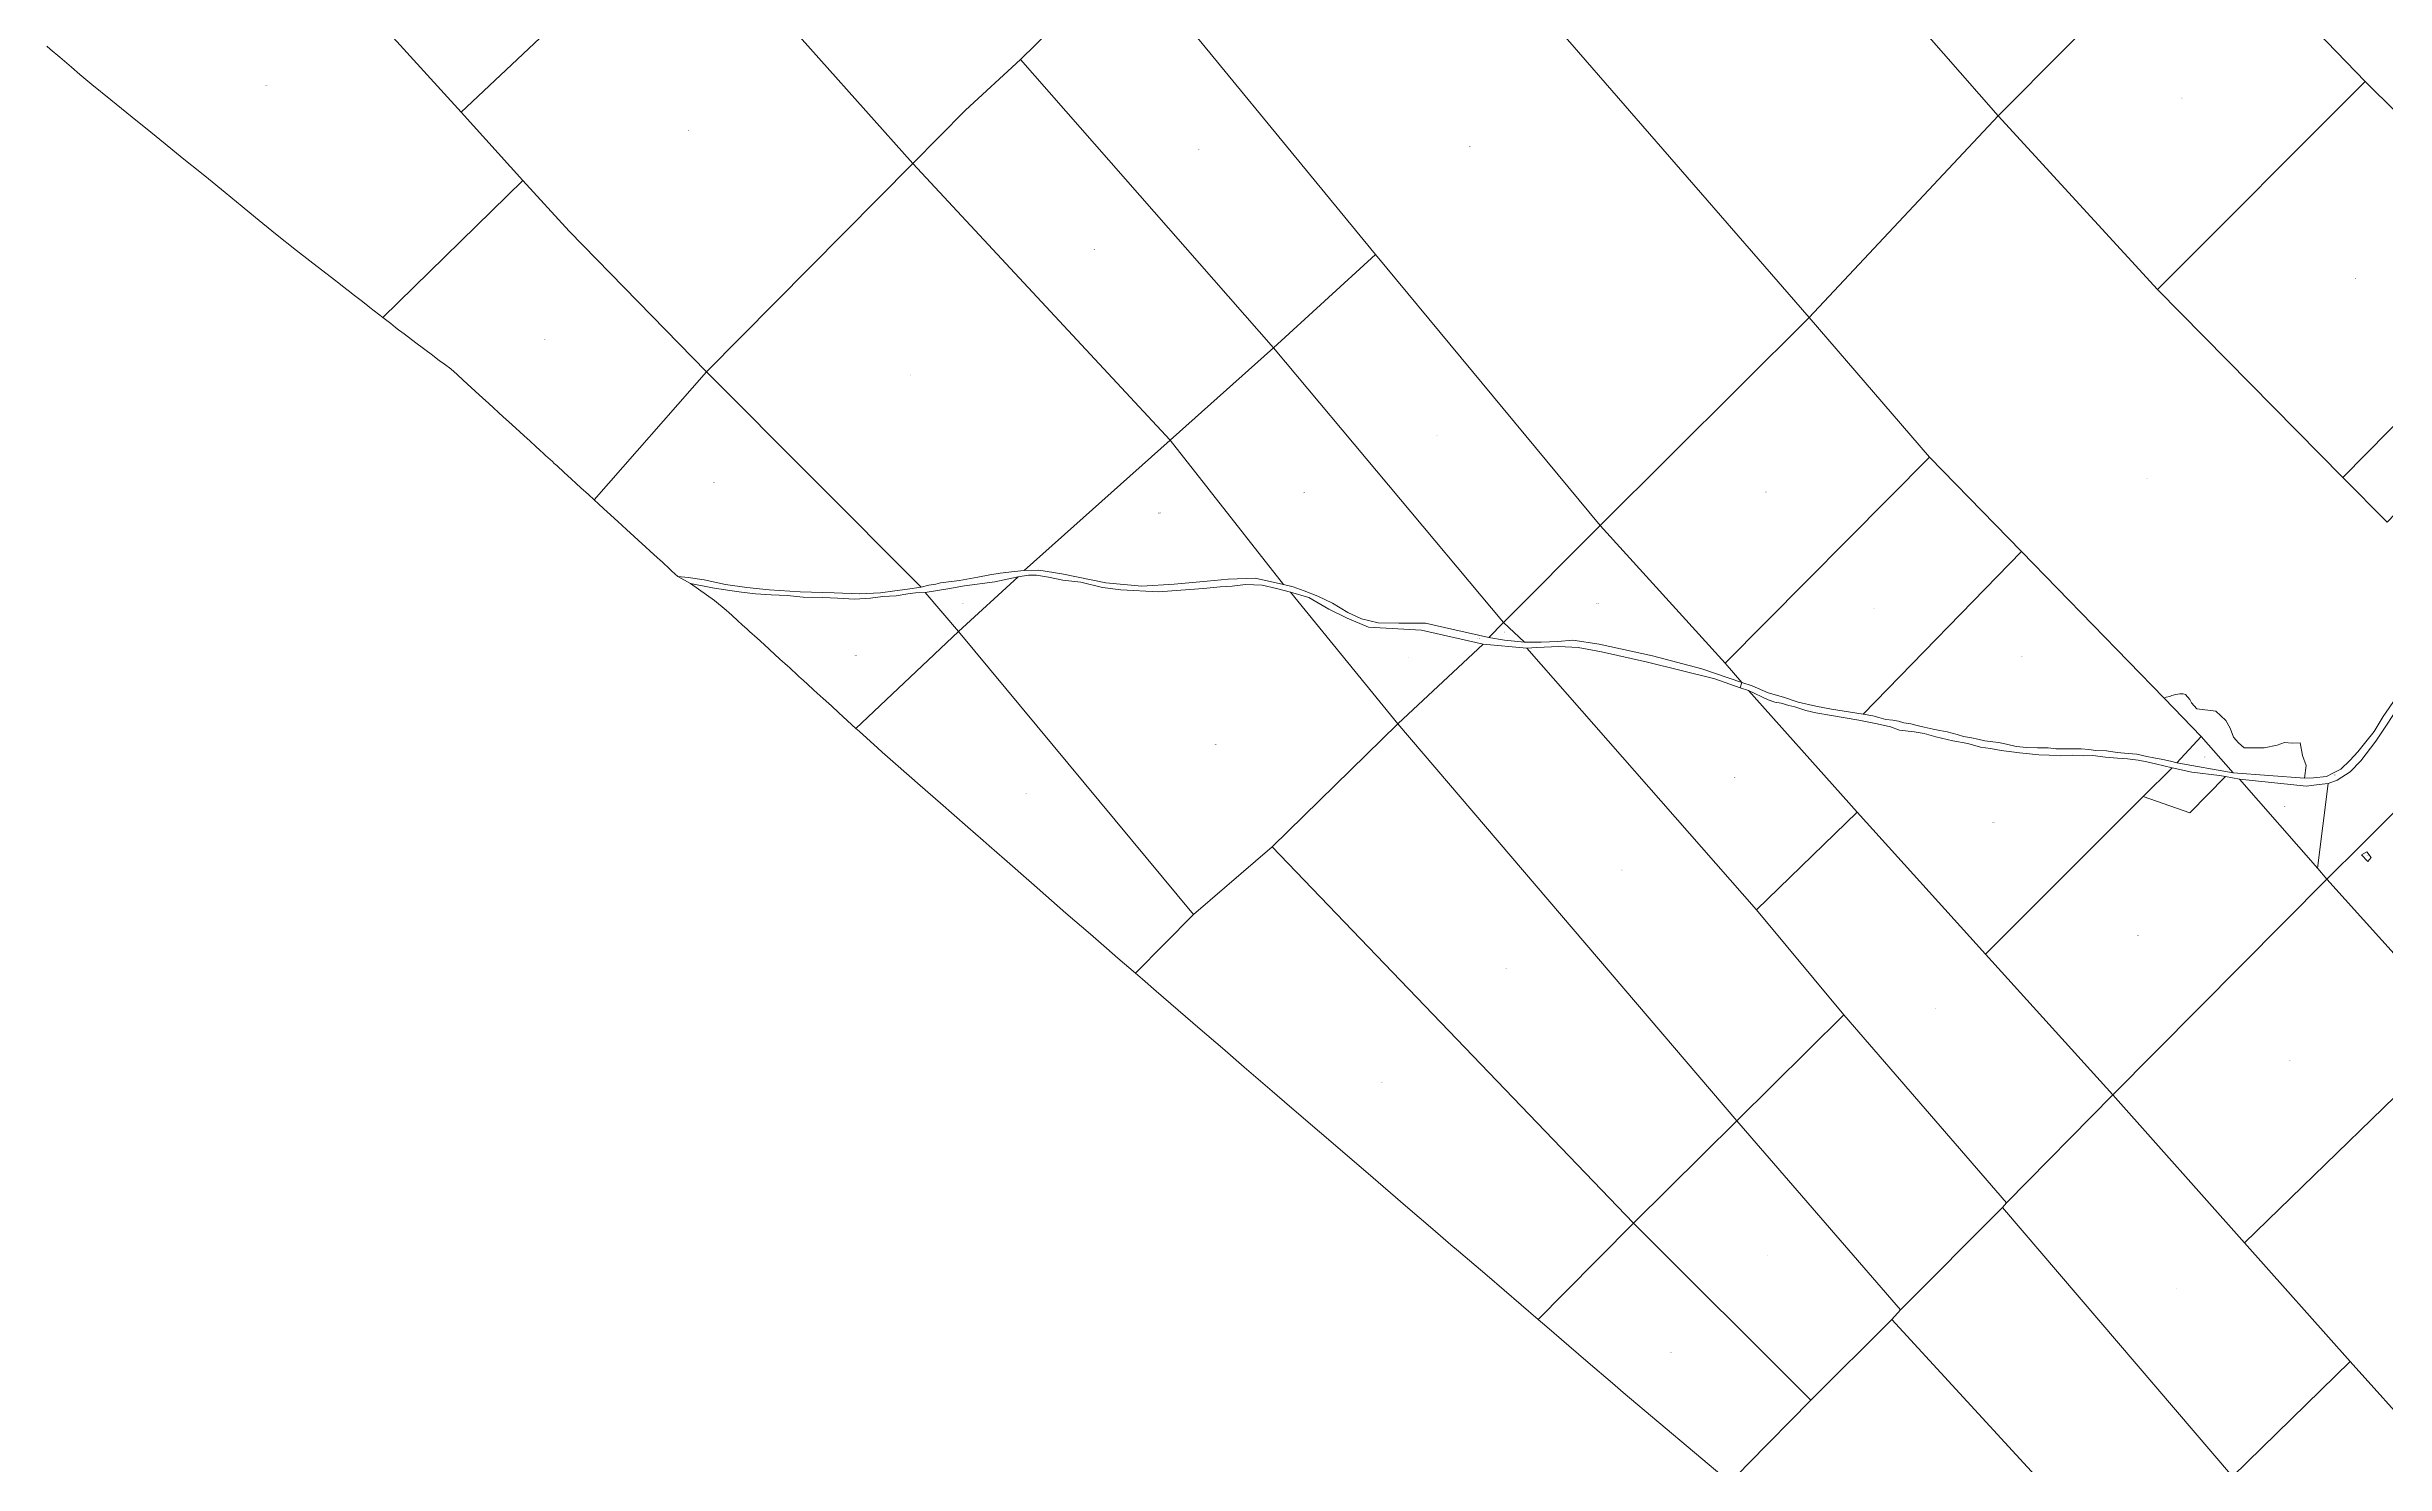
# Model space of a CAD drawing. Header units: metres. Extents: x 208626 to 229755, y 5040476 to 5064226.
# Drawn here: x 212276 to 217092, y 5048913 to 5051834 of the extents above; entities that cross this region are included whole.
import ezdxf

# ---------------------------------------------------------------- set-up
doc = ezdxf.new("R2010")
doc.units = ezdxf.units.M
doc.header["$LTSCALE"] = 0.56
doc.layers.add('6', color=7, linetype='Continuous', lineweight=13)
doc.layers.add('61', color=7, linetype='Continuous')

msp = doc.modelspace()

# ---------------------------------------------------------------- linework, layer by layer
at = {"layer": '6'}
msp.add_line((216004.7779, 5050256.6357), (215780.5538, 5050506.8376), dxfattribs=at)
for points in [[(215800.7312, 5052255.6272), (216016.7246, 5052476.63), (216212.7186, 5052676.6326), (216712.8702, 5052111.9617), (216294.592, 5051691.5506)], [(212646.6557, 5052229.5653), (212918.2276, 5052500.349), (212949.2154, 5052530.1843), (213071.5885, 5052648.006), (213316.7433, 5052395.5879), (213575.7478, 5052136.5927), (213372.7539, 5051927.5902), (213129.5796, 5051698.5793)], [(213575.7478, 5052136.5927), (213775.7417, 5052342.5952), (213984.7354, 5052554.5979), (214503.7447, 5052025.6076), (214281.5301, 5051807.425), (214168.1492, 5051703.1145), (214059.9021, 5051593.3618)], [(215156.8311, 5052138.4974), (215538.7261, 5052538.6223), (215800.7312, 5052255.6272), (216294.592, 5051691.5506), (215905.9002, 5051275.3947)], [(214503.7447, 5052025.6076), (214895.153, 5052434.6863), (215156.8311, 5052138.4974), (215905.9002, 5051275.3947), (215474.8906, 5050846.9815), (215012.7236, 5051405.2169)], [(213129.5796, 5051698.5793), (213372.7539, 5051927.5902), (213575.7478, 5052136.5927), (214059.9021, 5051593.3618), (213634.7701, 5051163.5965), (213351.8063, 5051453.6764), (213256.5663, 5051557.9869)], [(216294.592, 5051691.5506), (216712.8702, 5052111.9617), (217050.9831, 5051762.0616), (216622.7484, 5051333.6425)], [(214281.5301, 5051807.425), (214503.7447, 5052025.6076), (215012.7236, 5051405.2169), (214802.4117, 5051213.08)], [(214059.9021, 5051593.3618), (214168.1492, 5051703.1145), (214281.5301, 5051807.425), (214802.4117, 5051213.08), (214589.9263, 5051022.8288)], [(216622.7484, 5051333.6425), (217050.9831, 5051762.0616), (217434.8398, 5051381.9221), (217004.7746, 5050945.7389)], [(213634.7701, 5051163.5965), (214059.9021, 5051593.3618), (214589.9263, 5051022.8288), (214288.9682, 5050754.5369), (214268.8165, 5050752.5838), (214239.7763, 5050748.6071), (214217.9699, 5050745.6377), (214193.23, 5050740.9253), (214155.5311, 5050733.8567), (214116.5608, 5050728.6424), (214107.0296, 5050726.2596), (214092.7327, 5050723.8768), (214076.599, 5050719.7197)], [(212967.8656, 5051275.9849), (213256.5663, 5051557.9869), (213351.8063, 5051453.6764), (213634.7701, 5051163.5965), (213403.2206, 5050900.0285), (213391.5357, 5050910.7141), (213375.8741, 5050925.0362), (213366.5953, 5050933.5214), (213355.86, 5050943.3385), (213341.475, 5050956.4933), (213326.2395, 5050970.4257), (213321.1333, 5050975.0952), (213317.2714, 5050978.6269), (213303.159, 5050991.5322), (213298.7399, 5050995.5733), (213291.6432, 5051002.0631), (213283.0366, 5051009.9337), (213271.405, 5051020.5705), (213258.668, 5051032.2181), (213250.2928, 5051039.8769), (213226.6477, 5051061.4998), (213216.2027, 5051071.0515), (213206.5399, 5051079.8878), (213196.3321, 5051089.2226), (213186.5279, 5051098.1883), (213173.3531, 5051110.2363), (213166.4202, 5051116.5763), (213133.3904, 5051146.7811), (213120.9513, 5051158.1564), (213108, 5051170), (213094.9532, 5051179.5932), (213084.3058, 5051187.4222), (213078.03, 5051192.0368), (213070.2737, 5051197.7399), (213035.8745, 5051223.2019), (213011.7321, 5051241.9393), (213000.594, 5051250.5838), (212994.5307, 5051255.2896), (212984.2703, 5051263.2529)], [(214802.4117, 5051213.08), (215012.7236, 5051405.2169), (215474.8906, 5050846.9815), (215276.0262, 5050647.5282)], [(217004.7746, 5050945.7389), (217434.8398, 5051381.9221), (217523.7771, 5051300.309), (217096.1372, 5050853.8827)], [(215474.8906, 5050846.9815), (215905.9002, 5051275.3947), (216153.7595, 5050987.6361), (215732.7721, 5050563.6307)], [(214589.9263, 5051022.8288), (214802.4117, 5051213.08), (215276.0262, 5050647.5282), (215246.2359, 5050616.2333), (215133.3467, 5050641.9656), (215115.6753, 5050645.4999), (215060.3051, 5050645.4999), (215017.8938, 5050646.678), (214983.7291, 5050654.9246), (214955.455, 5050667.8836), (214923.6465, 5050686.7331), (214893.7736, 5050701.6174), (214865.7735, 5050712.6169), (214842.7735, 5050720.6165), (214822.7735, 5050725.6162)], [(213403.2206, 5050900.0285), (213634.7701, 5051163.5965), (214076.599, 5050719.7197), (214048.3248, 5050716.1854), (214022.7784, 5050712.6039), (213992.7787, 5050708.6034), (213949.9261, 5050706.2226), (213897.7792, 5050708.6019), (213827.7796, 5050710.6008), (213763.7798, 5050714.5998), (213717.78, 5050719.5991), (213673.6918, 5050725.6101), (213630.1025, 5050735.0348), (213597.1159, 5050739.7472), (213576, 5050742), (213563.6408, 5050753.3042), (213559.9135, 5050756.7132), (213556.4728, 5050759.8602), (213553.5553, 5050762.5286), (213549.1346, 5050766.572), (213544.0727, 5050771.2018), (213538.7695, 5050776.0523), (213533.8888, 5050780.5163), (213470.1657, 5050838.7997), (213452.1636, 5050855.265), (213430.0153, 5050875.5226), (213423.2136, 5050881.7437), (213411.9996, 5050891.9996)], [(214288.9682, 5050754.5369), (214589.9263, 5051022.8288), (214822.7735, 5050725.6162), (214764.6042, 5050738.5691), (214709.2339, 5050736.2129), (214665.6445, 5050732.6787), (214597.8889, 5050726.2596), (214531.3422, 5050722.0758), (214457.1224, 5050729.1444), (214366.7561, 5050747.7049), (214319.0999, 5050754.8534)], [(215732.7721, 5050563.6307), (216153.7595, 5050987.6361), (216342.763, 5050793.6396), (216016.7729, 5050458.6354), (215951.8744, 5050468.7088), (215919.1335, 5050474.6767), (215883.0875, 5050483.1903), (215852.8797, 5050493.1543), (215821.5414, 5050502.4989), (215788.3728, 5050516.6114), (215766.8705, 5050523.453)], [(215276.0262, 5050647.5282), (215474.8906, 5050846.9815), (215732.7721, 5050563.6307), (215766.8705, 5050523.453), (215684.5712, 5050551.9771), (215582.7726, 5050578.6284), (215473.3835, 5050602.6621), (215419.0782, 5050611.1096), (215387.9656, 5050607.8078), (215353.6497, 5050606.6229), (215319.6585, 5050606.6041)], [(214084.8456, 5050709.1168), (214131.7777, 5050716.6055), (214165.7773, 5050722.606), (214228.553, 5050731.0252), (214276.7762, 5050741.6077), (214153.7796, 5050628.6061)], [(214153.7796, 5050628.6061), (214276.7762, 5050741.6077), (214298.0801, 5050744.4596), (214314.5734, 5050744.4596), (214339.3133, 5050740.9253), (214368.7759, 5050734.6091), (214405.7758, 5050730.6097), (214450.1546, 5050719.1112), (214488.2796, 5050714.3455), (214565.5068, 5050710.2949), (214611.4523, 5050713.8292), (214658.576, 5050717.3635), (214692.7406, 5050720.8977), (214717.4805, 5050722.0758), (214744.5766, 5050725.6101), (214778.9827, 5050723.8768), (214808.7737, 5050717.616), (214837.7738, 5050709.6165), (215058.6375, 5050438.3677), (214799.8153, 5050184.8884), (214637.7906, 5050045.6152)], [(214837.7738, 5050709.6165), (214875.3448, 5050698.514), (214916.5779, 5050674.9522), (214954.2769, 5050656.1027), (214997.7745, 5050637.6192), (215107.4287, 5050631.3628), (215234.1994, 5050602.6923), (215058.6375, 5050438.3677)], [(213942.4384, 5050428.9978), (214153.7796, 5050628.6061), (214637.7906, 5050045.6152), (214518.1386, 5049924.6476), (214482.0677, 5049955.7772), (214458.6996, 5049975.9442), (214425.2244, 5050004.8337), (214374.8326, 5050048.4081), (214304.0832, 5050110.4472), (214248.4336, 5050159.2454), (214216.5776, 5050187.1794), (214204.1726, 5050198.0572), (214172.7179, 5050225.6394), (214116.6758, 5050274.7818), (214075.0455, 5050311.2867), (214024.1938, 5050355.8778), (213996.2818, 5050380.3534), (213986.5455, 5050388.891), (213972.1755, 5050401.8694), (213949.0059, 5050423.0064)], [(215246.2359, 5050616.2333), (215276.0262, 5050647.5282), (215319.6585, 5050606.6041), (215278.1326, 5050610.8169)], [(216952.7753, 5050140.6507), (216974.7709, 5050315.6506), (216993.3957, 5050322.6018), (217019.9778, 5050339.2557), (217041.756, 5050362.3149), (217072.5016, 5050402.3483), (217128.2281, 5050486.5785), (217186.8369, 5050568.8872), (217207.334, 5050587.7829), (217227.1906, 5050599.9531), (217248.3282, 5050609.2408), (217268.1848, 5050616.6069), (217302.2124, 5050630.1847), (217389.3831, 5050533.6337), (217043.6666, 5050190.0901), (216971.7757, 5050118.651), (216952.9651, 5050140.1779), (216952.9926, 5050140.399)], [(215058.6375, 5050438.3677), (215234.1994, 5050602.6923), (215323.8713, 5050594.2667), (215796.8496, 5050055.0662), (215977.2923, 5049839.0333), (215756.7945, 5049620.6336)], [(215323.8713, 5050594.2667), (215344.6343, 5050595.4704), (215390.1153, 5050597.835), (215429.6753, 5050595.779), (215478.2107, 5050586.9739), (215572.7729, 5050565.6282), (215711.16, 5050531.2721), (215763.495, 5050512.8442), (215780.5538, 5050506.8376), (216004.7779, 5050256.6357), (215796.8496, 5050055.0662)], [(216971.7757, 5050118.651), (217043.6666, 5050190.0901), (217389.3831, 5050533.6337), (217546.7665, 5050362.6593), (217202.1138, 5050027.7467), (217122.7789, 5049950.6538)], [(216637.0524, 5050491.0078), (216641.1322, 5050493.0477), (216648.5719, 5050494.9676), (216652.8917, 5050497.1275), (216660.8113, 5050498.9274), (216668.8509, 5050500.0074), (216675.8106, 5050500.2474), (216680.8504, 5050498.9274), (216689.61, 5050488.2479), (216693.0898, 5050481.6482), (216703.9206, 5050469.6283), (216742.9178, 5050464.5417), (216764.112, 5050445.043), (216772.7693, 5050429.6472), (216779.3718, 5050411.1324), (216789.5449, 5050399.2637), (216801.4137, 5050389.0905), (216842.9542, 5050389.0905), (216869.235, 5050394.1771), (216884.7694, 5050399.649), (216900.6023, 5050398.4159), (216916.7099, 5050399.2637), (216921.7965, 5050372.9829), (216929.4264, 5050352.6365), (216926.0353, 5050326.3558), (216778.7715, 5050337.6475), (216712.7701, 5050412.6463)], [(214799.8153, 5050184.8884), (215058.6375, 5050438.3677), (215756.7945, 5049620.6336), (215543.8007, 5049409.6309)], [(216662.8294, 5050357.9515), (216712.7701, 5050412.6463), (216778.7715, 5050337.6475)], [(216593.3369, 5050288.745), (216652.9562, 5050348.0538), (216693.4242, 5050338.7287), (216750.7718, 5050331.6471), (216762.9234, 5050329.5726), (216689.5147, 5050254.6743)], [(216268.7834, 5049963.6406), (216593.3369, 5050288.745), (216689.5147, 5050254.6743), (216762.9234, 5050329.5726), (216791.7717, 5050324.6477), (216952.9651, 5050140.1779), (216971.7757, 5050118.651), (216530.7889, 5049673.6454)], [(216791.7717, 5050324.6477), (216929.7713, 5050309.6499), (216945.2508, 5050312.1001), (216962.0095, 5050313.9546), (216974.7709, 5050315.6506), (216952.7753, 5050140.6507), (216952.9926, 5050140.399), (216952.9651, 5050140.1779)], [(215796.8496, 5050055.0662), (216004.7779, 5050256.6357), (216268.7834, 5049963.6406), (216530.7889, 5049673.6454), (216311.7955, 5049451.6426), (215977.2923, 5049839.0333)], [(214518.1386, 5049924.6476), (214637.7906, 5050045.6152), (214799.8153, 5050184.8884), (215543.8007, 5049409.6309), (215401.3972, 5049265.1475), (215347.8107, 5049210.7783), (215242.2484, 5049301.413), (215183.6828, 5049351.6966), (215168.0003, 5049365.161), (215130.6172, 5049397.2567), (215074.3818, 5049445.5382), (214997.4704, 5049511.5713), (214896.9406, 5049597.8822), (214835.5218, 5049650.614), (214799.8914, 5049681.2049), (214742.1985, 5049730.9519), (214697.1543, 5049769.8945), (214651.5745, 5049809.3001), (214560.7046, 5049887.861), (214532.3742, 5049912.3538)], [(217043.0754, 5050168.3808), (217054.3926, 5050174.4747), (217063.0981, 5050163.1575), (217056.1337, 5050154.4519)], [(216530.7889, 5049673.6454), (216971.7757, 5050118.651), (217122.7789, 5049950.6538), (217254.7816, 5049808.6562), (216802.4032, 5049369.2158)], [(215756.7945, 5049620.6336), (215977.2923, 5049839.0333), (216311.7955, 5049451.6426), (216303.7958, 5049441.6425), (216093.802, 5049230.6398)], [(216802.4032, 5049369.2158), (217254.7816, 5049808.6562), (217398.7968, 5049650.6174), (217418.7851, 5049628.6591), (217476.7863, 5049565.6602), (217600.7891, 5049425.6624), (217160.8026, 5048967.6568), (217019.7995, 5049124.6542)], [(216303.7958, 5049441.6425), (216311.7955, 5049451.6426), (216530.7889, 5049673.6454), (216802.4032, 5049369.2158), (217019.7995, 5049124.6542), (216777.8066, 5048887.6511)], [(215543.8007, 5049409.6309), (215756.7945, 5049620.6336), (216093.802, 5049230.6398), (216075.8026, 5049210.6396), (215908.8074, 5049044.6375)], [(216075.8026, 5049210.6396), (216093.802, 5049230.6398), (216303.7958, 5049441.6425), (216777.8066, 5048887.6511), (217019.7995, 5049124.6542), (217160.8026, 5048967.6568), (217509.8102, 5048578.6631), (217309.8166, 5048359.6606), (217076.8236, 5048120.6576)], [(215347.8107, 5049210.7783), (215401.3972, 5049265.1475), (215543.8007, 5049409.6309), (215908.8074, 5049044.6375), (215780.5151, 5048914.2015), (215743.0124, 5048875.0738), (215522.6882, 5049060.6313), (215500.6071, 5049079.5898), (215450.8238, 5049122.3331), (215410.6943, 5049156.7877), (215365.5439, 5049195.5532)]]:
    msp.add_lwpolyline(points, close=True, dxfattribs=at)
for points in [[(217434.8398, 5051381.9221), (217050.9831, 5051762.0616), (216712.8702, 5052111.9617), (216913.723, 5052310.6445), (217140.3265, 5052540.6894)], [(212646.6557, 5052229.5653), (213129.5796, 5051698.5793), (213256.5663, 5051557.9869), (212967.8656, 5051275.9849), (212941.359, 5051296.5572), (212933.118, 5051302.9532), (212923.4663, 5051310.444), (212917.9799, 5051314.7022), (212907.2606, 5051323.0216), (212903.0954, 5051326.2543), (212896.4519, 5051331.4105), (212885.2549, 5051340.1007), (212877.1633, 5051346.3807), (212868.6088, 5051353.02), (212817.8883, 5051392.3852), (212790.1319, 5051413.9275), (212747.3044, 5051448.1401), (212705.9455, 5051481.8697), (212678.2952, 5051504.4195), (212643.2825, 5051532.9735), (212608.7286, 5051561.1533), (212590.9848, 5051575.6241), (212558.5647, 5051602.0345), (212535.7617, 5051620.5412), (212519.842, 5051633.4616), (212490.0479, 5051657.6422), (212451.9439, 5051688.5673), (212407.6925, 5051724.4815), (212368.9467, 5051755.9273), (212344.3281, 5051776.5045), (212326.6778, 5051791.5474), (212302.6418, 5051812.0325), (212283.1258, 5051828.6655), (212275.9843, 5051834.752)], [(215905.9002, 5051275.3947), (216294.592, 5051691.5506), (216622.7484, 5051333.6425), (217004.7746, 5050945.7389), (217096.1372, 5050853.8827)], [(216675.8106, 5050500.2474), (216668.8509, 5050500.0074), (216660.8113, 5050498.9274), (216652.8917, 5050497.1275), (216648.5719, 5050494.9676), (216641.1322, 5050493.0477), (216637.0524, 5050491.0078), (216342.763, 5050793.6396), (216153.7595, 5050987.6361), (215905.9002, 5051275.3947)], [(216016.7729, 5050458.6354), (216342.763, 5050793.6396), (216637.0524, 5050491.0078), (216712.7701, 5050412.6463), (216662.8294, 5050357.9515), (216650.1369, 5050361.5362), (216633.7717, 5050364.6452), (216615.7717, 5050368.6449), (216601.1255, 5050370.9591), (216580.6101, 5050375.7863), (216562.5083, 5050376.9931), (216539.9875, 5050379.2513), (216517.8572, 5050383.027), (216495.772, 5050383.643), (216481.772, 5050385.6428), (216465.7721, 5050386.6425), (216452.7722, 5050386.6423), (216432.1754, 5050386.6474), (216413.7724, 5050386.6417), (216397.7725, 5050388.6415), (216375.7726, 5050388.6411), (216354.2743, 5050389.5523), (216331.7728, 5050391.6404), (216311.7728, 5050396.6401), (216295.7728, 5050399.6399), (216283.7728, 5050401.6397), (216267.7728, 5050403.6394), (216252.7728, 5050406.6392), (216239.7728, 5050409.639), (216223.3057, 5050412.032), (216210.7728, 5050416.6385), (216189.7728, 5050421.6382), (216174.7729, 5050424.6379), (216160.7729, 5050427.6377), (216142.7729, 5050431.6374), (216127.7729, 5050434.6372), (216114.7729, 5050438.637), (216100.5595, 5050440.5121), (216089.7729, 5050443.6366), (216077.7729, 5050445.6364)], [(213576, 5050742), (213597.1159, 5050739.7472), (213630.1025, 5050735.0348), (213673.6918, 5050725.6101), (213717.78, 5050719.5991), (213763.7798, 5050714.5998), (213827.7796, 5050710.6008), (213897.7792, 5050708.6019), (213949.9261, 5050706.2226), (213992.7787, 5050708.6034), (214022.7784, 5050712.6039), (214048.3248, 5050716.1854), (214076.599, 5050719.7197), (214092.7327, 5050723.8768), (214107.0296, 5050726.2596), (214116.5608, 5050728.6424), (214155.5311, 5050733.8567), (214193.23, 5050740.9253), (214217.9699, 5050745.6377), (214239.7763, 5050748.6071), (214268.8165, 5050752.5838), (214288.9682, 5050754.5369), (214319.0999, 5050754.8534), (214366.7561, 5050747.7049), (214457.1224, 5050729.1444), (214531.3422, 5050722.0758), (214597.8889, 5050726.2596), (214665.6445, 5050732.6787), (214709.2339, 5050736.2129), (214764.6042, 5050738.5691), (214822.7735, 5050725.6162), (214842.7735, 5050720.6165), (214865.7735, 5050712.6169), (214893.7736, 5050701.6174), (214923.6465, 5050686.7331), (214955.455, 5050667.8836), (214983.7291, 5050654.9246), (215017.8938, 5050646.678), (215060.3051, 5050645.4999), (215115.6753, 5050645.4999)], [(214339.3133, 5050740.9253), (214314.5734, 5050744.4596), (214298.0801, 5050744.4596), (214276.7762, 5050741.6077), (214228.553, 5050731.0252), (214165.7773, 5050722.606), (214131.7777, 5050716.6055), (214084.8456, 5050709.1168), (214065.2566, 5050708.1773), (214049.6186, 5050706.2226), (214025.1842, 5050702.3131), (213997.7788, 5050700.6035), (213972.779, 5050697.6031), (213939.1749, 5050695.4714), (213904.7794, 5050697.6021), (213873.9673, 5050698.514), (213833.7798, 5050699.601), (213800.7799, 5050702.6005), (213767.9391, 5050704.4045), (213735.7802, 5050706.5994), (213706.7803, 5050709.599), (213678.2152, 5050714.0416), (213646.9391, 5050718.9285), (213601.9798, 5050727.7249), (213576, 5050742)], [(213601.9798, 5050727.7249), (213646.9391, 5050718.9285), (213678.2152, 5050714.0416), (213706.7803, 5050709.599), (213735.7802, 5050706.5994), (213767.9391, 5050704.4045), (213800.7799, 5050702.6005), (213833.7798, 5050699.601), (213873.9673, 5050698.514), (213904.7794, 5050697.6021), (213939.1749, 5050695.4714), (213972.779, 5050697.6031), (213997.7788, 5050700.6035), (214025.1842, 5050702.3131), (214049.6186, 5050706.2226), (214065.2566, 5050708.1773), (214084.8456, 5050709.1168), (214153.7796, 5050628.6061), (213942.4384, 5050428.9978), (213907.1139, 5050461.2885), (213891.8242, 5050475.265), (213886.6557, 5050479.9896), (213875.2116, 5050490.4507), (213862.7466, 5050501.8451), (213855.1889, 5050508.7537), (213842.9048, 5050519.9827), (213834.5812, 5050527.5914), (213825.1871, 5050536.1787), (213822.3468, 5050538.775), (213806.053, 5050553.6693), (213801.2624, 5050558.0485), (213786, 5050572), (213764.6026, 5050591.4668), (213753.4489, 5050601.6141), (213739.1884, 5050614.588), (213723.4695, 5050628.8886), (213718.3626, 5050633.5347), (213708.4769, 5050642.5285), (213699.5146, 5050650.6822), (213686.7407, 5050662.3035)], [(213686.7407, 5050662.3035), (213681.5342, 5050667.0403), (213675.3821, 5050672.6374), (213650.8486, 5050692.5393), (213601.9798, 5050727.7249)], [(215115.6753, 5050645.4999), (215133.3467, 5050641.9656), (215246.2359, 5050616.2333), (215278.1326, 5050610.8169), (215319.6585, 5050606.6041), (215353.6497, 5050606.6229), (215387.9656, 5050607.8078), (215419.0782, 5050611.1096), (215473.3835, 5050602.6621), (215582.7726, 5050578.6284), (215684.5712, 5050551.9771), (215766.8705, 5050523.453), (215763.495, 5050512.8442), (215711.16, 5050531.2721), (215572.7729, 5050565.6282), (215478.2107, 5050586.9739), (215429.6753, 5050595.779), (215390.1153, 5050597.835), (215344.6343, 5050595.4704), (215323.8713, 5050594.2667), (215234.1994, 5050602.6923), (215107.4287, 5050631.3628), (214997.7745, 5050637.6192), (214954.2769, 5050656.1027), (214916.5779, 5050674.9522), (214875.3448, 5050698.514), (214837.7738, 5050709.6165), (214808.7737, 5050717.616), (214778.9827, 5050723.8768), (214744.5766, 5050725.6101), (214717.4805, 5050722.0758), (214692.7406, 5050720.8977), (214658.576, 5050717.3635), (214611.4523, 5050713.8292), (214565.5068, 5050710.2949), (214488.2796, 5050714.3455), (214450.1546, 5050719.1112), (214405.7758, 5050730.6097), (214368.7759, 5050734.6091), (214339.3133, 5050740.9253)], [(216517.8572, 5050383.027), (216539.9875, 5050379.2513), (216562.5083, 5050376.9931), (216580.6101, 5050375.7863), (216601.1255, 5050370.9591), (216615.7717, 5050368.6449), (216633.7717, 5050364.6452), (216650.1369, 5050361.5362), (216662.8294, 5050357.9515), (216778.7715, 5050337.6475), (216926.0353, 5050326.3558), (216944.0727, 5050327.4153), (216971.1688, 5050329.7715), (216984.1278, 5050336.84), (217000.6211, 5050345.0867), (217019.4706, 5050362.758), (217035.9638, 5050380.4294), (217052.4571, 5050401.6351), (217068.9504, 5050422.8407), (217087.7999, 5050453.4711), (217153.7643, 5050548.6528)], [(217153.7643, 5050548.6528), (217087.7999, 5050453.4711), (217068.9504, 5050422.8407), (217052.4571, 5050401.6351), (217035.9638, 5050380.4294), (217019.4706, 5050362.758), (217000.6211, 5050345.0867), (216984.1278, 5050336.84), (216971.1688, 5050329.7715), (216944.0727, 5050327.4153), (216926.0353, 5050326.3558), (216929.4264, 5050352.6365), (216921.7965, 5050372.9829), (216916.7099, 5050399.2637), (216900.6023, 5050398.4159), (216884.7694, 5050399.649), (216869.235, 5050394.1771), (216842.9542, 5050389.0905), (216801.4137, 5050389.0905), (216789.5449, 5050399.2637), (216779.3718, 5050411.1324), (216772.7693, 5050429.6472), (216764.112, 5050445.043), (216742.9178, 5050464.5417), (216703.9206, 5050469.6283), (216693.0898, 5050481.6482), (216689.61, 5050488.2479), (216680.8504, 5050498.9274), (216675.8106, 5050500.2474)], [(215763.495, 5050512.8442), (215766.8705, 5050523.453), (215788.3728, 5050516.6114), (215821.5414, 5050502.4989), (215852.8797, 5050493.1543), (215883.0875, 5050483.1903), (215919.1335, 5050474.6767), (215951.8744, 5050468.7088), (216016.7729, 5050458.6354), (216036.7729, 5050454.6357), (216049.3326, 5050451.1271), (216063.7729, 5050447.6362), (216077.7729, 5050445.6364), (216089.7729, 5050443.6366), (216100.5595, 5050440.5121), (216114.7729, 5050438.637), (216127.7729, 5050434.6372), (216142.7729, 5050431.6374), (216160.7729, 5050427.6377), (216174.7729, 5050424.6379), (216189.7728, 5050421.6382), (216210.7728, 5050416.6385), (216223.3057, 5050412.032), (216239.7728, 5050409.639), (216252.7728, 5050406.6392), (216267.7728, 5050403.6394), (216283.7728, 5050401.6397), (216295.7728, 5050399.6399), (216311.7728, 5050396.6401), (216331.7728, 5050391.6404), (216354.2743, 5050389.5523), (216375.7726, 5050388.6411), (216397.7725, 5050388.6415), (216413.7724, 5050386.6417), (216432.1754, 5050386.6474), (216452.7722, 5050386.6423), (216465.7721, 5050386.6425), (216481.772, 5050385.6428), (216495.772, 5050383.643), (216517.8572, 5050383.027)], [(215848.0907, 5050480.7767), (215834.8161, 5050483.1903), (215821.5414, 5050488.0174), (215780.5538, 5050506.8376), (215763.495, 5050512.8442)], [(215780.5538, 5050506.8376), (215821.5414, 5050488.0174), (215834.8161, 5050483.1903), (215848.0907, 5050480.7767), (215863.779, 5050475.9495), (215876.3368, 5050473.6068), (215898.8164, 5050465.7878), (215919.3414, 5050460.9009), (215951.8744, 5050455.4342), (216007.7733, 5050445.6353), (216045.7733, 5050438.6359), (216073.4634, 5050432.2654), (216091.4555, 5050425.2399), (216121.7651, 5050421.6626), (216142.7732, 5050418.6374), (216166.7732, 5050411.6378), (216201.7732, 5050403.6384), (216232.7732, 5050397.6389), (216258.7732, 5050390.6393), (216278.7732, 5050387.6396), (216300.7731, 5050383.64), (216322.7731, 5050380.6403), (216338.773, 5050378.6406), (216359.773, 5050376.6409), (216378.7729, 5050374.6412), (216399.7728, 5050373.6415), (216423.7727, 5050372.6419), (216447.7725, 5050373.6423), (216470.7724, 5050372.6426), (216490.1297, 5050372.9369), (216515.7722, 5050369.6433), (216540.7721, 5050367.6437), (216561.4783, 5050366.0953), (216583.0237, 5050363.7184), (216601.1255, 5050360.0981), (216618.772, 5050355.645), (216652.9562, 5050348.0538), (216593.3369, 5050288.745), (216268.7834, 5049963.6406), (216004.7779, 5050256.6357)], [(217128.2281, 5050486.5785), (217072.5016, 5050402.3483), (217041.756, 5050362.3149), (217019.9778, 5050339.2557), (216993.3957, 5050322.6018), (216974.7709, 5050315.6506), (216962.0095, 5050313.9546), (216945.2508, 5050312.1001)], [(216945.2508, 5050312.1001), (216929.7713, 5050309.6499), (216791.7717, 5050324.6477), (216762.9234, 5050329.5726), (216750.7718, 5050331.6471), (216693.4242, 5050338.7287), (216652.9562, 5050348.0538), (216618.772, 5050355.645), (216601.1255, 5050360.0981), (216583.0237, 5050363.7184), (216561.4783, 5050366.0953), (216540.7721, 5050367.6437), (216515.7722, 5050369.6433), (216490.1297, 5050372.9369), (216470.7724, 5050372.6426), (216447.7725, 5050373.6423), (216423.7727, 5050372.6419), (216399.7728, 5050373.6415), (216378.7729, 5050374.6412), (216359.773, 5050376.6409), (216338.773, 5050378.6406), (216322.7731, 5050380.6403), (216300.7731, 5050383.64), (216278.7732, 5050387.6396), (216258.7732, 5050390.6393), (216232.7732, 5050397.6389), (216201.7732, 5050403.6384), (216166.7732, 5050411.6378), (216142.7732, 5050418.6374), (216121.7651, 5050421.6626), (216091.4555, 5050425.2399), (216073.4634, 5050432.2654), (216045.7733, 5050438.6359), (216007.7733, 5050445.6353), (215951.8744, 5050455.4342), (215919.3414, 5050460.9009), (215898.8164, 5050465.7878), (215876.3368, 5050473.6068), (215863.779, 5050475.9495), (215848.0907, 5050480.7767)], [(216077.7729, 5050445.6364), (216063.7729, 5050447.6362), (216049.3326, 5050451.1271), (216036.7729, 5050454.6357), (216016.7729, 5050458.6354)], [(215743.0124, 5048875.0738), (215780.5151, 5048914.2015), (215908.8074, 5049044.6375), (216075.8026, 5049210.6396), (217076.8236, 5048120.6576)]]:
    msp.add_lwpolyline(points, dxfattribs=at)

# ---------------------------------------------------------------- texts
at = {"layer": '61'}
for s, width, p in [('3207', 1.2, (212726.5625, 5051753)), ('204', 1.15, (213594.7344, 5051660)), ('345', 1.15, (214647.125, 5051620.75)), ('350', 1.15, (214431.1562, 5051415)), ('3813', 1.1, (217028.7969, 5051355)), ('203', 1.15, (213299.6797, 5051229)), ('3223', 1.2, (214053.75, 5051156.5)), ('346', 1.15, (215138.6563, 5051032.25)), ('349', 1.15, (214863.5, 5050914.5)), ('343', 1.15, (215814.3281, 5050915.25)), ('3222', 1.2, (214564.4844, 5050872.5)), ('202', 1.15, (214160.3437, 5050685)), ('3240', 1.2, (215467.8594, 5050685)), ('342', 1.15, (216037.7656, 5050675.5)), ('3454', 1.2, (215277.1953, 5050627)), ('3216', 1.1, (213939.7891, 5050578.5)), ('4425', 1.2, (215222.7578, 5050614)), ('3233', 1.2, (215075.8672, 5050574)), ('348', 1.15, (214681.0391, 5050395)), ('509', 1.15, (216783.2344, 5050372)), ('347', 1.15, (214290.1094, 5050293.5)), ('344', 1.15, (215750.5078, 5050326.5)), ('2942', 1.2, (216670.6484, 5050301.5)), ('4851', 1.1, (216985.579, 5050332.0296)), ('2944', 1.2, (216281.9922, 5050235)), ('4506', 1.2, (217053.0938, 5050165.75)), ('3771', 1.1, (215517.9688, 5050136.75)), ('511', 0.85, (216581.2422, 5050001.5)), ('339', 1.15, (215278.3125, 5049933.75)), ('507', 1.15, (216163.8125, 5049851.5)), ('502', 1.15, (216894.2969, 5049744)), ('338', 1.15, (215023.9141, 5049698)), ('506', 1.15, (216034.2969, 5049536.25)), ('505', 1.15, (215818.7969, 5049341.75)), ('500', 1.15, (216661.7969, 5049275)), ('504', 1.15, (215619.2969, 5049142.5))]:
    msp.add_text(s, height=1.4, dxfattribs=dict(at, width=width)).set_placement(p)
for s, p in [('516', (216672.7813, 5051727.5)), ('351', (215204.8281, 5051628)), ('201', (213648.1328, 5050935)), ('514', (216599.9375, 5050943.75)), ('341', (216342.6953, 5050576)), ('512', (216718.1237, 5050369.4151)), ('510', (216883.2656, 5050267.25))]:
    msp.add_text(s, height=1.4, dxfattribs=at).set_placement(p)

doc.saveas('drawing.dxf')
